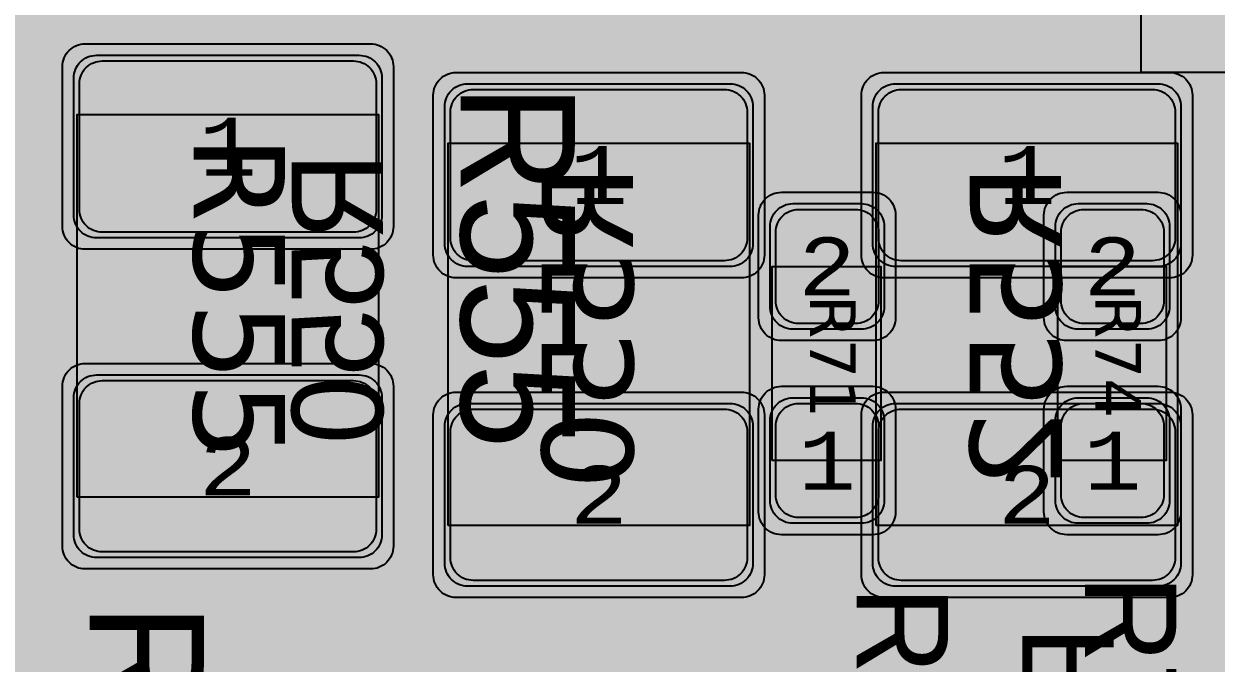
# Model space of a CAD drawing. Extents: x -28 to 199, y -61 to 255.
# Drawn here: x 51.96 to 62.41, y 212.38 to 217.97 of the extents above; entities that cross this region are included whole.
import ezdxf
from ezdxf.enums import TextEntityAlignment as Align

# ---------------------------------------------------------------- set-up
doc = ezdxf.new("R2010")
doc.units = 0
doc.header["$MEASUREMENT"] = 0
for name, color, linetype in [('ASSEMBLY_OUTLINES_BTM', 191, 'CONTINUOUS'), ('ASSEMBLY_OUTLINES_TOP', 102, 'CONTINUOUS'), ('ASSEMBLY_PART_NUMBERS_BTM', 191, 'CONTINUOUS'), ('ASSEMBLY_PART_NUMBERS_TOP', 102, 'CONTINUOUS'), ('ASSEMBLY_REF_DES_BTM', 191, 'CONTINUOUS'), ('ASSEMBLY_REF_DES_TOP', 102, 'CONTINUOUS'), ('GENERATED_SILKSCREEN_BTM', 255, 'CONTINUOUS'), ('GENERATED_SILKSCREEN_TOP', 140, 'CONTINUOUS'), ('PART_PADS_SMD_BTM', 10, 'CONTINUOUS'), ('PART_PADS_SMD_TOP', 150, 'CONTINUOUS'), ('PIN_NUMBERS_BTM', 8, 'CONTINUOUS'), ('PIN_NUMBERS_TOP', 8, 'CONTINUOUS'), ('PLACEMENT_OUTLINES_BTM', 222, 'CONTINUOUS'), ('PLACEMENT_OUTLINES_TOP', 130, 'CONTINUOUS'), ('PLANE_SHAPES_LAYER_2', 230, 'CONTINUOUS'), ('PLANE_SHAPES_LAYER_3', 81, 'CONTINUOUS'), ('SILKSCREEN_OUTLINES_BTM', 211, 'CONTINUOUS'), ('SILKSCREEN_OUTLINES_TOP', 150, 'CONTINUOUS'), ('SILKSCREEN_REF_DES_BTM', 211, 'CONTINUOUS'), ('SILKSCREEN_REF_DES_TOP', 150, 'CONTINUOUS'), ('SOLDERMASK_PADS_BTM', 12, 'CONTINUOUS'), ('SOLDERMASK_PADS_TOP', 180, 'CONTINUOUS'), ('SOLDERPASTE_PADS_BTM', 12, 'CONTINUOUS'), ('SOLDERPASTE_PADS_TOP', 180, 'CONTINUOUS'), ('TRACES_LAYER_2', 230, 'CONTINUOUS'), ('TRACES_LAYER_3', 81, 'CONTINUOUS'), ('TRACES_LAYER_BOTTOM', 10, 'CONTINUOUS'), ('TRACES_LAYER_TOP', 150, 'CONTINUOUS')]:
    doc.layers.add(name, color=color, linetype=linetype)
doc.styles.add('COURIER_NEW', font='COUR.TTF')
doc.styles.add('VERDANA', font='verdana.TTF')
doc.styles.add('VERIBEST_GERBER_0', font='txt')

msp = doc.modelspace()

# ---------------------------------------------------------------- hatches: boundary and pattern name
at = {"layer": 'PLANE_SHAPES_LAYER_2'}
h = msp.add_hatch(color=256, dxfattribs=at)
h.paths.add_polyline_path([(169.5, 129.25), (149.5, 129.25), (142.25, 122), (142.25, 90.5), (147.5, 90.5), (147.5, 80), (154, 80), (154, 69.25), (131.75, 69.25), (131.75, 73.25), (121.25, 73.25), (121.25, 81), (110.5, 81), (110.5, 125.75), (106.5, 125.75), (106.5, 128.75), (93.5, 128.75), (93.5, 120.25), (91.75, 120.25), (91.75, 121.5), (80, 121.5), (80, 118.25), (73.25, 118.25), (73.25, 124.5), (67.5, 124.5), (67.5, 128), (57.75, 128), (57.75, 120.25), (55.25, 120.25), (55.25, 121.5), (47.5, 121.5), (47.5, 119), (35, 119), (35, 134.75), (32.75, 134.75), (32.75, 159.75), (29.25, 159.75), (29.25, 175.25), (22.5, 175.25), (22.5, 195.25), (17.25, 195.25), (17.25, 198), (22.5, 198), (22.5, 216.5), (40.25, 216.5), (40.25, 235.5), (54.5, 235.5), (54.5, 254), (87.25, 254), (87.25, 236.25), (86.25, 236.25), (86.25, 228.75), (81, 228.75), (81, 218.75), (95.25, 218.75), (95.25, 194.5), (87, 194.5), (87, 172), (131.1, 172), (131.1, 208.75), (115.5, 208.75), (115.5, 213.75), (106.75, 213.75), (106.75, 218.75), (110.25, 222.25), (110.25, 226.25), (142.5, 226.25), (142.5, 221.5), (160.5, 221.5), (160.5, 240.75), (169.5, 240.75)])
h.paths.add_polyline_path([(35.5, 149.5), (41.75, 149.5), (41.75, 152), (39.25, 152), (39.25, 154), (37.75, 154), (37.75, 152), (35.5, 152)], flags=16)
h.paths.add_polyline_path([(37.5, 125.75), (37.5, 128.75), (42.75, 128.75), (42.75, 125.75)], flags=16)
h.paths.add_polyline_path([(52, 127.75), (52, 130.75), (54.25, 130.75), (54.25, 127.75)], flags=16)
h.paths.add_polyline_path([(50.75, 219.5), (50.75, 226.5), (71.75, 226.5), (71.75, 219.5)], flags=16)
h.paths.add_polyline_path([(66.5, 150.75), (66.5, 177.5), (72.25, 177.5), (72.25, 150.75)], flags=16)
h.paths.add_polyline_path([(47.25, 185.25), (73, 185.25), (73, 188.25), (70.25, 188.25), (70.25, 191), (47.25, 191)], flags=16)
h.paths.add_polyline_path([(84.5, 208), (84.5, 212.75), (85, 212.75), (85, 208)], flags=16)
h.paths.add_polyline_path([(61.5, 137.25), (87.75, 137.25), (87.75, 140.5), (84.75, 140.5), (84.75, 143), (61.5, 143)], flags=16)
h.paths.add_polyline_path([(88.75, 127), (88.75, 130), (91, 130), (91, 127)], flags=16)
h.paths.add_polyline_path([(85.5, 130.25), (85.5, 132.5), (91, 132.5), (91, 130.25)], flags=16)
h.paths.add_polyline_path([(108.75, 142.25), (135.75, 142.25), (135.75, 145.75), (132.25, 145.75), (132.25, 149), (108.75, 149)], flags=16)
h.paths.add_polyline_path([(114.25, 126.75), (140.75, 126.75), (140.75, 129.75), (137.25, 129.75), (137.25, 133), (114.25, 133)], flags=16)
h.paths.add_polyline_path([(155.25, 180.25), (166.25, 180.25), (166.25, 186.25), (152.25, 186.25), (152.25, 183), (155.25, 183)], flags=16)
at = {"layer": 'PLANE_SHAPES_LAYER_3'}
h = msp.add_hatch(color=256, dxfattribs=at)
h.paths.add_polyline_path([(169.5, 129.25), (149.5, 129.25), (142.25, 122), (142.25, 90.5), (147.5, 90.5), (147.5, 80), (154, 80), (154, 69.25), (131.75, 69.25), (131.75, 73.25), (121.25, 73.25), (121.25, 81), (110.5, 81), (110.5, 125.75), (106.5, 125.75), (106.5, 128.75), (93.5, 128.75), (93.5, 120.25), (91.75, 120.25), (91.75, 121.5), (80, 121.5), (80, 118.25), (73.25, 118.25), (73.25, 124.5), (67.5, 124.5), (67.5, 127.75), (58.25, 127.75), (58.25, 130.25), (88.75, 130.25), (88.75, 127), (91, 127), (91, 132.5), (55, 132.5), (55, 131.25), (52, 131.25), (52, 127.75), (55, 127.75), (55, 127.25), (57.75, 127.25), (57.75, 120.25), (55.25, 120.25), (55.25, 121.5), (47.5, 121.5), (47.5, 119), (35, 119), (35, 134.75), (32.75, 134.75), (32.75, 159.75), (29.25, 159.75), (29.25, 175.25), (22.5, 175.25), (22.5, 195.25), (17.25, 195.25), (17.25, 198), (22.5, 198), (22.5, 216.5), (40.25, 216.5), (40.25, 235.5), (54.5, 235.5), (54.5, 254), (87.25, 254), (87.25, 236.25), (86.25, 236.25), (86.25, 228.75), (81, 228.75), (81, 218.75), (95.25, 218.75), (95.25, 194.5), (87, 194.5), (87, 172), (131.1, 172), (131.1, 208.75), (115.5, 208.75), (115.5, 213.75), (106.75, 213.75), (106.75, 218.75), (110.25, 222.25), (110.25, 226.25), (142.5, 226.25), (142.5, 221.5), (160.5, 221.5), (160.5, 240.75), (169.5, 240.75)])
h.paths.add_polyline_path([(35.5, 149.5), (41.75, 149.5), (41.75, 152), (39.25, 152), (39.25, 154), (37.75, 154), (37.75, 152), (35.5, 152)], flags=16)
h.paths.add_polyline_path([(37.5, 125.75), (37.5, 128.75), (42.75, 128.75), (42.75, 125.75)], flags=16)
h.paths.add_polyline_path([(50.75, 219.5), (50.75, 226.5), (71.75, 226.5), (71.75, 219.5)], flags=16)
h.paths.add_polyline_path([(66.5, 150.75), (66.5, 177.5), (72.25, 177.5), (72.25, 150.75)], flags=16)
h.paths.add_polyline_path([(47.25, 185.25), (73, 185.25), (73, 188.25), (70.25, 188.25), (70.25, 191), (47.25, 191)], flags=16)
h.paths.add_polyline_path([(84.5, 208), (84.5, 212.75), (85, 212.75), (85, 208)], flags=16)
h.paths.add_polyline_path([(61.5, 137.25), (87.75, 137.25), (87.75, 140.5), (84.75, 140.5), (84.75, 143), (61.5, 143)], flags=16)
h.paths.add_polyline_path([(108.75, 142.25), (135.75, 142.25), (135.75, 145.75), (132.25, 145.75), (132.25, 149), (108.75, 149)], flags=16)
h.paths.add_polyline_path([(114.25, 126.75), (140.75, 126.75), (140.75, 129.75), (137.25, 129.75), (137.25, 133), (114.25, 133)], flags=16)
h.paths.add_polyline_path([(155.25, 180.25), (166.25, 180.25), (166.25, 186.25), (152.25, 186.25), (152.25, 183), (155.25, 183)], flags=16)

# ---------------------------------------------------------------- linework, layer by layer
at = {"layer": 'ASSEMBLY_OUTLINES_BTM'}
for points in [[(55.68, 213.58), (55.68, 216.93), (58.32, 216.93), (58.32, 213.58)], [(59.43, 213.58), (59.43, 216.93), (62.07, 216.93), (62.07, 213.58)]]:
    msp.add_lwpolyline(points, close=True, dxfattribs=at)
at = {"layer": 'ASSEMBLY_OUTLINES_TOP', "const_width": 0.2}
msp.add_lwpolyline([(61.75, 217.6), (61.75, 219.05), (63.75, 219.05), (63.75, 217.6)], close=True, dxfattribs=at)
at = {"layer": 'ASSEMBLY_OUTLINES_TOP'}
for points in [[(52.43, 213.83), (52.43, 217.18), (55.07, 217.18), (55.07, 213.83)], [(58.52, 214.15), (58.52, 215.85), (59.47, 215.85), (59.47, 214.15)], [(61.02, 214.15), (61.02, 215.85), (61.97, 215.85), (61.97, 214.15)]]:
    msp.add_lwpolyline(points, close=True, dxfattribs=at)
at = {"layer": 'GENERATED_SILKSCREEN_BTM', "const_width": 0.15}
for points in [[(54.6108, 216.1756), (54.6092, 216.1732), (54.6052, 216.1724), (54.6012, 216.17), (54.5972, 216.17), (54.4324, 216.17), (54.4284, 216.17), (54.426, 216.1724), (54.4236, 216.1724), (54.4228, 216.1732), (54.422, 216.174), (54.4196, 216.1756), (54.31, 216.3116), (54.3084, 216.3156), (54.3076, 216.318), (54.3068, 216.322), (54.3068, 216.7252), (54.3084, 216.7324), (54.3124, 216.7364), (54.3172, 216.7412), (54.3228, 216.7428), (55.0908, 216.7428), (55.0972, 216.7412), (55.1012, 216.7372), (55.1036, 216.7324), (55.1044, 216.7268), (55.1036, 216.7204), (55.1012, 216.7148), (55.0972, 216.7108), (55.0908, 216.7092), (54.7228, 216.7092), (54.7228, 216.3332), (55.0956, 216.202), (55.1012, 216.1988), (55.1044, 216.1932), (55.1052, 216.1868), (55.1036, 216.182), (55.1012, 216.1772), (55.0964, 216.1732), (55.0916, 216.1708), (55.0852, 216.1724), (54.7124, 216.3036), (54.6108, 216.1756)], [(54.3396, 216.7092), (54.3396, 216.326), (54.4404, 216.202), (54.5892, 216.202), (54.6908, 216.326), (54.6908, 216.7092), (54.3396, 216.7092)], [(54.582, 215.8356), (54.5828, 215.8388), (54.5836, 215.8412), (54.5852, 215.8444), (54.6732, 215.9532), (54.3396, 215.9532), (54.3396, 215.4308), (54.338, 215.4252), (54.3348, 215.4204), (54.3292, 215.418), (54.3236, 215.4172), (54.3172, 215.418), (54.3116, 215.4204), (54.3084, 215.4252), (54.3068, 215.4308), (54.3068, 215.9708), (54.3084, 215.9764), (54.3124, 215.9804), (54.3172, 215.9852), (54.3228, 215.9868), (54.7076, 215.9868), (54.7132, 215.986), (54.7172, 215.9836), (54.7196, 215.9804), (54.7212, 215.9748), (54.7228, 215.9708), (54.7236, 215.9676), (54.7228, 215.9636), (54.7204, 215.9604), (54.614, 215.83), (54.614, 215.5716), (54.7156, 215.4468), (54.9732, 215.4468), (55.0732, 215.5716), (55.0732, 215.83), (54.9676, 215.9604), (54.9652, 215.966), (54.9652, 215.9708), (54.9684, 215.9756), (54.9724, 215.9804), (54.978, 215.9836), (54.9836, 215.9844), (54.9868, 215.9844), (54.9892, 215.9836), (54.9932, 215.9796), (55.1036, 215.8444), (55.1052, 215.842), (55.1052, 215.8388), (55.1068, 215.8356), (55.1068, 215.566), (55.1068, 215.5636), (55.106, 215.5628), (55.106, 215.562), (55.1052, 215.5604), (55.1052, 215.5588), (55.1036, 215.5556), (54.9932, 215.4204), (54.9908, 215.418), (54.9892, 215.4172), (54.9844, 215.4156), (54.9812, 215.4148), (54.7076, 215.4148), (54.7044, 215.4156), (54.6996, 215.4172), (54.698, 215.4172), (54.6972, 215.418), (54.6956, 215.4196), (54.694, 215.4204), (54.5852, 215.5556), (54.5836, 215.5596), (54.5828, 215.562), (54.582, 215.566), (54.582, 215.8356)], [(54.582, 215.0796), (54.5828, 215.0828), (54.5836, 215.0852), (54.5852, 215.0884), (54.6732, 215.1972), (54.3396, 215.1972), (54.3396, 214.6748), (54.338, 214.6692), (54.3348, 214.6644), (54.3292, 214.662), (54.3236, 214.6612), (54.3172, 214.662), (54.3116, 214.6644), (54.3084, 214.6692), (54.3068, 214.6748), (54.3068, 215.2148), (54.3084, 215.2204), (54.3124, 215.2244), (54.3172, 215.2292), (54.3228, 215.2308), (54.7076, 215.2308), (54.7132, 215.23), (54.7172, 215.2276), (54.7196, 215.2244), (54.7212, 215.2188), (54.7228, 215.2148), (54.7236, 215.2116), (54.7228, 215.2076), (54.7204, 215.2044), (54.614, 215.074), (54.614, 214.8156), (54.7156, 214.6908), (54.9732, 214.6908), (55.0732, 214.8156), (55.0732, 215.074), (54.9676, 215.2044), (54.9652, 215.21), (54.9652, 215.2148), (54.9684, 215.2196), (54.9724, 215.2244), (54.978, 215.2276), (54.9836, 215.2284), (54.9868, 215.2284), (54.9892, 215.2276), (54.9932, 215.2236), (55.1036, 215.0884), (55.1052, 215.086), (55.1052, 215.0828), (55.1068, 215.0796), (55.1068, 214.81), (55.1068, 214.8076), (55.106, 214.8068), (55.106, 214.806), (55.1052, 214.8044), (55.1052, 214.8028), (55.1036, 214.7996), (54.9932, 214.6644), (54.9908, 214.662), (54.9892, 214.6612), (54.9844, 214.6596), (54.9812, 214.6588), (54.7076, 214.6588), (54.7044, 214.6596), (54.6996, 214.6612), (54.698, 214.6612), (54.6972, 214.662), (54.6956, 214.6636), (54.694, 214.6644), (54.5852, 214.7996), (54.5836, 214.8036), (54.5828, 214.806), (54.582, 214.81), (54.582, 215.0796)], [(54.4196, 214.4668), (54.31, 214.3324), (54.3092, 214.3292), (54.3084, 214.3268), (54.3076, 214.326), (54.3068, 214.3228), (54.3068, 214.0532), (54.3076, 214.05), (54.3076, 214.0492), (54.3084, 214.0484), (54.3092, 214.046), (54.31, 214.0428), (54.4196, 213.9084), (54.4236, 213.906), (54.4268, 213.9052), (54.4292, 213.9036), (54.4324, 213.9028), (54.9812, 213.9028), (54.9836, 213.9036), (54.9892, 213.9052), (54.9908, 213.906), (54.994, 213.9084), (55.1036, 214.0428), (55.1044, 214.046), (55.1052, 214.0476), (55.106, 214.0492), (55.1068, 214.0508), (55.1068, 214.0532), (55.1068, 214.3228), (55.106, 214.326), (55.1052, 214.3292), (55.1036, 214.3324), (54.994, 214.4668), (54.9924, 214.4684), (54.9916, 214.47), (54.9892, 214.4716), (54.9836, 214.4732), (54.9812, 214.474), (54.4324, 214.474), (54.4292, 214.4732), (54.4268, 214.4716), (54.4236, 214.47), (54.4196, 214.4668)], [(54.4404, 214.4412), (54.9732, 214.4412), (55.0132, 214.394), (54.382, 214.0068), (54.3396, 214.0596), (54.3396, 214.318), (54.4404, 214.4412)], [(55.034, 214.3684), (55.074, 214.318), (55.074, 214.0596), (54.9732, 213.9348), (54.4404, 213.9348), (54.4028, 213.982), (55.034, 214.3684)], [(60.7068, 212.0368), (60.7068, 212.5768), (60.7084, 212.5824), (60.7124, 212.5864), (60.7172, 212.5912), (60.7228, 212.5928), (61.4908, 212.5928), (61.4964, 212.5912), (61.5012, 212.5872), (61.5036, 212.5824), (61.5044, 212.5768), (61.5036, 212.5704), (61.5012, 212.5648), (61.4964, 212.5608), (61.4908, 212.5592), (61.0868, 212.5592), (61.0868, 212.1968)], [(61.054, 212.1968), (61.054, 212.5592), (60.7396, 212.5592), (60.7396, 212.0368)]]:
    msp.add_lwpolyline(points, dxfattribs=at)
for points in [[(55.680005, 214.666164, 1.1642e-05), (55.679995, 214.666156), (55.679995, 215.833844, 1.1642e-05), (55.680005, 215.833836), (55.680005, 214.666164)], [(58.320005, 214.666156, 1.1642e-05), (58.319995, 214.666164), (58.319995, 215.833836, 1.1642e-05), (58.320005, 215.833844), (58.320005, 214.666156)], [(59.430005, 214.666164, 1.1642e-05), (59.429995, 214.666156), (59.429995, 215.833844, 1.1642e-05), (59.430005, 215.833836), (59.430005, 214.666164)], [(62.070005, 214.666156, 1.1642e-05), (62.069995, 214.666164), (62.069995, 215.833836, 1.1642e-05), (62.070005, 215.833844), (62.070005, 214.666156)]]:
    msp.add_lwpolyline(points, format="xyb", dxfattribs=at)
at = {"layer": 'GENERATED_SILKSCREEN_TOP', "const_width": 0.15}
msp.add_lwpolyline([(61.75, 217.55), (61.75, 219.05), (63.75, 219.05), (63.75, 217.55)], close=True, dxfattribs=at)
for points in [[(56.414, 216.607), (56.416, 216.604), (56.421, 216.603), (56.426, 216.6), (56.431, 216.6), (56.637, 216.6), (56.642, 216.6), (56.645, 216.603), (56.648, 216.603), (56.649, 216.604), (56.65, 216.605), (56.653, 216.607), (56.79, 216.777), (56.792, 216.782), (56.793, 216.785), (56.794, 216.79), (56.794, 217.294), (56.792, 217.303), (56.787, 217.308), (56.782, 217.314), (56.774, 217.316), (55.814, 217.316), (55.806, 217.314), (55.801, 217.309), (55.798, 217.303), (55.797, 217.296), (55.798, 217.288), (55.801, 217.281), (55.806, 217.276), (55.814, 217.274), (56.274, 217.274), (56.274, 216.804), (55.808, 216.64), (55.801, 216.636), (55.797, 216.629), (55.796, 216.621), (55.798, 216.615), (55.802, 216.609), (55.807, 216.604), (55.813, 216.601), (55.821, 216.603), (56.287, 216.767), (56.414, 216.607)], [(56.753, 217.274), (56.753, 216.795), (56.627, 216.64), (56.441, 216.64), (56.314, 216.795), (56.314, 217.274), (56.753, 217.274)], [(56.45, 216.182), (56.449, 216.186), (56.448, 216.189), (56.446, 216.193), (56.336, 216.329), (56.753, 216.329), (56.753, 215.676), (56.755, 215.669), (56.759, 215.663), (56.766, 215.66), (56.773, 215.659), (56.781, 215.66), (56.788, 215.663), (56.792, 215.669), (56.794, 215.676), (56.794, 216.351), (56.792, 216.358), (56.787, 216.363), (56.782, 216.369), (56.774, 216.371), (56.293, 216.371), (56.286, 216.37), (56.281, 216.367), (56.278, 216.363), (56.276, 216.356), (56.274, 216.351), (56.273, 216.347), (56.274, 216.342), (56.277, 216.338), (56.41, 216.175), (56.41, 215.852), (56.283, 215.696), (55.961, 215.696), (55.836, 215.852), (55.836, 216.175), (55.968, 216.338), (55.971, 216.345), (55.971, 216.351), (55.967, 216.357), (55.962, 216.363), (55.955, 216.367), (55.948, 216.368), (55.944, 216.368), (55.941, 216.367), (55.936, 216.362), (55.798, 216.193), (55.796, 216.19), (55.796, 216.186), (55.794, 216.182), (55.794, 215.845), (55.794, 215.842), (55.795, 215.841), (55.795, 215.84), (55.796, 215.838), (55.796, 215.836), (55.798, 215.832), (55.936, 215.663), (55.939, 215.66), (55.941, 215.659), (55.947, 215.657), (55.951, 215.656), (56.293, 215.656), (56.298, 215.657), (56.303, 215.659), (56.305, 215.659), (56.306, 215.66), (56.308, 215.662), (56.31, 215.663), (56.446, 215.832), (56.448, 215.837), (56.449, 215.84), (56.45, 215.845), (56.45, 216.182)], [(56.45, 215.237), (56.449, 215.241), (56.448, 215.244), (56.446, 215.248), (56.336, 215.384), (56.753, 215.384), (56.753, 214.731), (56.755, 214.724), (56.759, 214.718), (56.766, 214.715), (56.773, 214.714), (56.781, 214.715), (56.788, 214.718), (56.792, 214.724), (56.794, 214.731), (56.794, 215.406), (56.792, 215.413), (56.787, 215.418), (56.782, 215.424), (56.774, 215.426), (56.293, 215.426), (56.286, 215.425), (56.281, 215.422), (56.278, 215.418), (56.276, 215.411), (56.274, 215.406), (56.273, 215.402), (56.274, 215.397), (56.277, 215.393), (56.41, 215.23), (56.41, 214.907), (56.283, 214.751), (55.961, 214.751), (55.836, 214.907), (55.836, 215.23), (55.968, 215.393), (55.971, 215.4), (55.971, 215.406), (55.967, 215.412), (55.962, 215.418), (55.955, 215.422), (55.948, 215.423), (55.944, 215.423), (55.941, 215.422), (55.936, 215.417), (55.798, 215.248), (55.796, 215.245), (55.796, 215.241), (55.794, 215.237), (55.794, 214.9), (55.794, 214.897), (55.795, 214.896), (55.795, 214.895), (55.796, 214.893), (55.796, 214.891), (55.798, 214.887), (55.936, 214.718), (55.939, 214.715), (55.941, 214.714), (55.947, 214.712), (55.951, 214.711), (56.293, 214.711), (56.298, 214.712), (56.303, 214.714), (56.305, 214.714), (56.306, 214.715), (56.308, 214.717), (56.31, 214.718), (56.446, 214.887), (56.448, 214.892), (56.449, 214.895), (56.45, 214.9), (56.45, 215.237)], [(56.45, 214.292), (56.449, 214.296), (56.448, 214.299), (56.446, 214.303), (56.336, 214.439), (56.753, 214.439), (56.753, 213.786), (56.755, 213.779), (56.759, 213.773), (56.766, 213.77), (56.773, 213.769), (56.781, 213.77), (56.788, 213.773), (56.792, 213.779), (56.794, 213.786), (56.794, 214.461), (56.792, 214.468), (56.787, 214.473), (56.782, 214.479), (56.774, 214.481), (56.293, 214.481), (56.286, 214.48), (56.281, 214.477), (56.278, 214.473), (56.276, 214.466), (56.274, 214.461), (56.273, 214.457), (56.274, 214.452), (56.277, 214.448), (56.41, 214.285), (56.41, 213.962), (56.283, 213.806), (55.961, 213.806), (55.836, 213.962), (55.836, 214.285), (55.968, 214.448), (55.971, 214.455), (55.971, 214.461), (55.967, 214.467), (55.962, 214.473), (55.955, 214.477), (55.948, 214.478), (55.944, 214.478), (55.941, 214.477), (55.936, 214.472), (55.798, 214.303), (55.796, 214.3), (55.796, 214.296), (55.794, 214.292), (55.794, 213.955), (55.794, 213.952), (55.795, 213.951), (55.795, 213.95), (55.796, 213.948), (55.796, 213.946), (55.798, 213.942), (55.936, 213.773), (55.939, 213.77), (55.941, 213.769), (55.947, 213.767), (55.951, 213.766), (56.293, 213.766), (56.298, 213.767), (56.303, 213.769), (56.305, 213.769), (56.306, 213.77), (56.308, 213.772), (56.31, 213.773), (56.446, 213.942), (56.448, 213.947), (56.449, 213.95), (56.45, 213.955), (56.45, 214.292)], [(61.7592, 212.4752), (61.7608, 212.4728), (61.7648, 212.472), (61.7688, 212.4696), (61.7728, 212.4696), (61.9376, 212.4696), (61.9416, 212.4696), (61.944, 212.472), (61.9464, 212.472), (61.9472, 212.4728), (61.948, 212.4736), (61.9504, 212.4752), (62.06, 212.6112), (62.0616, 212.6152), (62.0624, 212.6176), (62.0632, 212.6216), (62.0632, 213.0248), (62.0616, 213.032), (62.0576, 213.036), (62.0536, 213.0408), (62.0472, 213.0424), (61.2792, 213.0424), (61.2728, 213.0408), (61.2688, 213.0368), (61.2664, 213.032), (61.2656, 213.0264), (61.2664, 213.02), (61.2688, 213.0144), (61.2728, 213.0104), (61.2792, 213.0088), (61.6472, 213.0088), (61.6472, 212.6328), (61.2744, 212.5016), (61.2688, 212.4984), (61.2656, 212.4928), (61.2648, 212.4864), (61.2664, 212.4816), (61.2696, 212.4768), (61.2736, 212.4728), (61.2784, 212.4704), (61.2848, 212.472), (61.6576, 212.6032), (61.7592, 212.4752)], [(59.7592, 212.3756), (59.7608, 212.3732), (59.7648, 212.3724), (59.7688, 212.37), (59.7728, 212.37), (59.9376, 212.37), (59.9416, 212.37), (59.944, 212.3724), (59.9464, 212.3724), (59.9472, 212.3732), (59.948, 212.374), (59.9504, 212.3756), (60.06, 212.5116), (60.0616, 212.5156), (60.0624, 212.518), (60.0632, 212.522), (60.0632, 212.9252), (60.0616, 212.9324), (60.0576, 212.9364), (60.0536, 212.9412), (60.0472, 212.9428), (59.2792, 212.9428), (59.2728, 212.9412), (59.2688, 212.9372), (59.2664, 212.9324), (59.2656, 212.9268), (59.2664, 212.9204), (59.2688, 212.9148), (59.2728, 212.9108), (59.2792, 212.9092), (59.6472, 212.9092), (59.6472, 212.5332), (59.2744, 212.402), (59.2688, 212.3988), (59.2656, 212.3932), (59.2648, 212.3868), (59.2664, 212.382), (59.2696, 212.3772), (59.2736, 212.3732), (59.2784, 212.3708), (59.2848, 212.3724), (59.6576, 212.5036), (59.7592, 212.3756)], [(62.0304, 213.0088), (62.0304, 212.6256), (61.9296, 212.5016), (61.7808, 212.5016), (61.6792, 212.6256), (61.6792, 213.0088), (62.0304, 213.0088)], [(60.0304, 212.9092), (60.0304, 212.526), (59.9296, 212.402), (59.7808, 212.402), (59.6792, 212.526), (59.6792, 212.9092), (60.0304, 212.9092)], [(53.544, 212.24), (53.544, 212.744), (53.542, 212.753), (53.537, 212.758), (53.532, 212.764), (53.524, 212.766), (52.564, 212.766), (52.556, 212.764), (52.551, 212.759), (52.548, 212.753), (52.547, 212.746), (52.548, 212.738), (52.551, 212.731), (52.556, 212.726), (52.564, 212.724), (53.024, 212.724), (53.024, 212.254)], [(53.503, 212.724), (53.503, 212.245), (53.377, 212.09), (53.191, 212.09), (53.064, 212.245), (53.064, 212.724), (53.503, 212.724)]]:
    msp.add_lwpolyline(points, dxfattribs=at)
for points in [[(52.430005, 214.916164, 1.1642e-05), (52.429995, 214.916156), (52.429995, 216.083844, 1.1642e-05), (52.430005, 216.083836), (52.430005, 214.916164)], [(55.070005, 214.916156, 1.1642e-05), (55.069995, 214.916164), (55.069995, 216.083836, 1.1642e-05), (55.070005, 216.083844), (55.070005, 214.916156)], [(58.520005, 214.707911, 1.22306e-05), (58.519995, 214.707902), (58.519995, 215.292098, 1.22306e-05), (58.520005, 215.292089), (58.520005, 214.707911)], [(59.470005, 214.716156, 1.1642e-05), (59.469995, 214.716164), (59.469995, 215.283836, 1.1642e-05), (59.470005, 215.283844), (59.470005, 214.716156)], [(61.020005, 214.707911, 1.22306e-05), (61.019995, 214.707902), (61.019995, 215.292098, 1.22306e-05), (61.020005, 215.292089), (61.020005, 214.707911)], [(61.970005, 214.716156, 1.1642e-05), (61.969995, 214.716164), (61.969995, 215.283836, 1.1642e-05), (61.970005, 215.283844), (61.970005, 214.716156)]]:
    msp.add_lwpolyline(points, format="xyb", dxfattribs=at)
msp.add_lwpolyline([(55.4, 210.75, -1), (58.6, 210.75, -1)], format="xyb", close=True, dxfattribs=at)
at = {"layer": 'PART_PADS_SMD_BTM'}
for points in [[(58.35, 216.05, -0.4142135624), (58.15, 215.85), (55.85, 215.85, -0.4142135624), (55.65, 216.05), (55.65, 217.25, -0.4142135624), (55.85, 217.45), (58.15, 217.45, -0.4142135624), (58.35, 217.25)], [(62.1, 216.05, -0.4142135624), (61.9, 215.85), (59.6, 215.85, -0.4142135624), (59.4, 216.05), (59.4, 217.25, -0.4142135624), (59.6, 217.45), (61.9, 217.45, -0.4142135624), (62.1, 217.25)], [(58.35, 213.25, -0.4142135624), (58.15, 213.05), (55.85, 213.05, -0.4142135624), (55.65, 213.25), (55.65, 214.45, -0.4142135624), (55.85, 214.65), (58.15, 214.65, -0.4142135624), (58.35, 214.45)], [(62.1, 213.25, -0.4142135624), (61.9, 213.05), (59.6, 213.05, -0.4142135624), (59.4, 213.25), (59.4, 214.45, -0.4142135624), (59.6, 214.65), (61.9, 214.65, -0.4142135624), (62.1, 214.45)]]:
    msp.add_lwpolyline(points, format="xyb", close=True, dxfattribs=at)
at = {"layer": 'PART_PADS_SMD_TOP'}
for points in [[(52.4, 217.5, -0.4142135624), (52.6, 217.7), (54.9, 217.7, -0.4142135624), (55.1, 217.5), (55.1, 216.3, -0.4142135624), (54.9, 216.1), (52.6, 216.1, -0.4142135624), (52.4, 216.3)], [(58.7, 215.3, -0.4142135624), (58.5, 215.5), (58.5, 216.2, -0.4142135624), (58.7, 216.4), (59.3, 216.4, -0.4142135624), (59.5, 216.2), (59.5, 215.5, -0.4142135624), (59.3, 215.3)], [(61.2, 215.3, -0.4142135624), (61, 215.5), (61, 216.2, -0.4142135624), (61.2, 216.4), (61.8, 216.4, -0.4142135624), (62, 216.2), (62, 215.5, -0.4142135624), (61.8, 215.3)], [(52.4, 214.7, -0.4142135624), (52.6, 214.9), (54.9, 214.9, -0.4142135624), (55.1, 214.7), (55.1, 213.5, -0.4142135624), (54.9, 213.3), (52.6, 213.3, -0.4142135624), (52.4, 213.5)], [(58.7, 213.6, -0.4142135624), (58.5, 213.8), (58.5, 214.5, -0.4142135624), (58.7, 214.7), (59.3, 214.7, -0.4142135624), (59.5, 214.5), (59.5, 213.8, -0.4142135624), (59.3, 213.6)], [(61.2, 213.6, -0.4142135624), (61, 213.8), (61, 214.5, -0.4142135624), (61.2, 214.7), (61.8, 214.7, -0.4142135624), (62, 214.5), (62, 213.8, -0.4142135624), (61.8, 213.6)]]:
    msp.add_lwpolyline(points, format="xyb", close=True, dxfattribs=at)
at = {"layer": 'PLACEMENT_OUTLINES_BTM'}
for points in [[(55.68, 213.58), (55.68, 216.93), (58.32, 216.93), (58.32, 213.58)], [(59.43, 213.58), (59.43, 216.93), (62.07, 216.93), (62.07, 213.58)]]:
    msp.add_lwpolyline(points, close=True, dxfattribs=at)
at = {"layer": 'PLACEMENT_OUTLINES_TOP'}
for points in [[(52.43, 213.83), (52.43, 217.18), (55.07, 217.18), (55.07, 213.83)], [(58.52, 214.15), (58.52, 215.85), (59.47, 215.85), (59.47, 214.15)], [(61.02, 214.15), (61.02, 215.85), (61.97, 215.85), (61.97, 214.15)]]:
    msp.add_lwpolyline(points, close=True, dxfattribs=at)
at = {"layer": 'SILKSCREEN_OUTLINES_BTM'}
for points in [[(55.68, 213.58), (55.68, 216.93), (58.32, 216.93), (58.32, 213.58)], [(59.43, 213.58), (59.43, 216.93), (62.07, 216.93), (62.07, 213.58)]]:
    msp.add_lwpolyline(points, close=True, dxfattribs=at)
at = {"layer": 'SILKSCREEN_OUTLINES_TOP'}
for points in [[(61.75, 217.55), (61.75, 219.05), (63.75, 219.05), (63.75, 217.55)], [(52.43, 213.83), (52.43, 217.18), (55.07, 217.18), (55.07, 213.83)], [(58.52, 214.15), (58.52, 215.85), (59.47, 215.85), (59.47, 214.15)], [(61.02, 214.15), (61.02, 215.85), (61.97, 215.85), (61.97, 214.15)]]:
    msp.add_lwpolyline(points, close=True, dxfattribs=at)
at = {"layer": 'SOLDERMASK_PADS_BTM'}
for points in [[(58.45, 215.95, -0.4142135624), (58.25, 215.75), (55.75, 215.75, -0.4142135624), (55.55, 215.95), (55.55, 217.35, -0.4142135624), (55.75, 217.55), (58.25, 217.55, -0.4142135624), (58.45, 217.35)], [(62.2, 215.95, -0.4142135624), (62, 215.75), (59.5, 215.75, -0.4142135624), (59.3, 215.95), (59.3, 217.35, -0.4142135624), (59.5, 217.55), (62, 217.55, -0.4142135624), (62.2, 217.35)], [(58.45, 213.15, -0.4142135624), (58.25, 212.95), (55.75, 212.95, -0.4142135624), (55.55, 213.15), (55.55, 214.55, -0.4142135624), (55.75, 214.75), (58.25, 214.75, -0.4142135624), (58.45, 214.55)], [(62.2, 213.15, -0.4142135624), (62, 212.95), (59.5, 212.95, -0.4142135624), (59.3, 213.15), (59.3, 214.55, -0.4142135624), (59.5, 214.75), (62, 214.75, -0.4142135624), (62.2, 214.55)]]:
    msp.add_lwpolyline(points, format="xyb", close=True, dxfattribs=at)
at = {"layer": 'SOLDERMASK_PADS_TOP'}
for points in [[(52.3, 217.6, -0.4142135624), (52.5, 217.8), (55, 217.8, -0.4142135624), (55.2, 217.6), (55.2, 216.2, -0.4142135624), (55, 216), (52.5, 216, -0.4142135624), (52.3, 216.2)], [(58.6, 215.2, -0.4142135624), (58.4, 215.4), (58.4, 216.3, -0.4142135624), (58.6, 216.5), (59.4, 216.5, -0.4142135624), (59.6, 216.3), (59.6, 215.4, -0.4142135624), (59.4, 215.2)], [(61.1, 215.2, -0.4142135624), (60.9, 215.4), (60.9, 216.3, -0.4142135624), (61.1, 216.5), (61.9, 216.5, -0.4142135624), (62.1, 216.3), (62.1, 215.4, -0.4142135624), (61.9, 215.2)], [(52.3, 214.8, -0.4142135624), (52.5, 215), (55, 215, -0.4142135624), (55.2, 214.8), (55.2, 213.4, -0.4142135624), (55, 213.2), (52.5, 213.2, -0.4142135624), (52.3, 213.4)], [(58.6, 213.5, -0.4142135624), (58.4, 213.7), (58.4, 214.6, -0.4142135624), (58.6, 214.8), (59.4, 214.8, -0.4142135624), (59.6, 214.6), (59.6, 213.7, -0.4142135624), (59.4, 213.5)], [(61.1, 213.5, -0.4142135624), (60.9, 213.7), (60.9, 214.6, -0.4142135624), (61.1, 214.8), (61.9, 214.8, -0.4142135624), (62.1, 214.6), (62.1, 213.7, -0.4142135624), (61.9, 213.5)]]:
    msp.add_lwpolyline(points, format="xyb", close=True, dxfattribs=at)
at = {"layer": 'SOLDERPASTE_PADS_BTM'}
for points in [[(58.3, 216.1, -0.4142135624), (58.1, 215.9), (55.9, 215.9, -0.4142135624), (55.7, 216.1), (55.7, 217.2, -0.4142135624), (55.9, 217.4), (58.1, 217.4, -0.4142135624), (58.3, 217.2)], [(62.05, 216.1, -0.4142135624), (61.85, 215.9), (59.65, 215.9, -0.4142135624), (59.45, 216.1), (59.45, 217.2, -0.4142135624), (59.65, 217.4), (61.85, 217.4, -0.4142135624), (62.05, 217.2)], [(58.3, 213.3, -0.4142135624), (58.1, 213.1), (55.9, 213.1, -0.4142135624), (55.7, 213.3), (55.7, 214.4, -0.4142135624), (55.9, 214.6), (58.1, 214.6, -0.4142135624), (58.3, 214.4)], [(62.05, 213.3, -0.4142135624), (61.85, 213.1), (59.65, 213.1, -0.4142135624), (59.45, 213.3), (59.45, 214.4, -0.4142135624), (59.65, 214.6), (61.85, 214.6, -0.4142135624), (62.05, 214.4)]]:
    msp.add_lwpolyline(points, format="xyb", close=True, dxfattribs=at)
at = {"layer": 'SOLDERPASTE_PADS_TOP'}
for points in [[(52.45, 217.45, -0.4142135624), (52.65, 217.65), (54.85, 217.65, -0.4142135624), (55.05, 217.45), (55.05, 216.35, -0.4142135624), (54.85, 216.15), (52.65, 216.15, -0.4142135624), (52.45, 216.35)], [(58.75, 215.35, -0.4142135624), (58.55, 215.55), (58.55, 216.15, -0.4142135624), (58.75, 216.35), (59.25, 216.35, -0.4142135624), (59.45, 216.15), (59.45, 215.55, -0.4142135624), (59.25, 215.35)], [(61.25, 215.35, -0.4142135624), (61.05, 215.55), (61.05, 216.15, -0.4142135624), (61.25, 216.35), (61.75, 216.35, -0.4142135624), (61.95, 216.15), (61.95, 215.55, -0.4142135624), (61.75, 215.35)], [(52.45, 214.65, -0.4142135624), (52.65, 214.85), (54.85, 214.85, -0.4142135624), (55.05, 214.65), (55.05, 213.55, -0.4142135624), (54.85, 213.35), (52.65, 213.35, -0.4142135624), (52.45, 213.55)], [(58.75, 213.65, -0.4142135624), (58.55, 213.85), (58.55, 214.45, -0.4142135624), (58.75, 214.65), (59.25, 214.65, -0.4142135624), (59.45, 214.45), (59.45, 213.85, -0.4142135624), (59.25, 213.65)], [(61.25, 213.65, -0.4142135624), (61.05, 213.85), (61.05, 214.45, -0.4142135624), (61.25, 214.65), (61.75, 214.65, -0.4142135624), (61.95, 214.45), (61.95, 213.85, -0.4142135624), (61.75, 213.65)]]:
    msp.add_lwpolyline(points, format="xyb", close=True, dxfattribs=at)
at = {"layer": 'TRACES_LAYER_2', "const_width": 0.35}
for points in [[(39, 157.75), (39, 164.278948), (39.977084, 165.256032), (39.977084, 195.954471), (60.237, 216.214387), (76.851201, 216.214387), (80.742914, 220.1061), (91.363492, 220.1061), (91.940199, 220.682807), (101.119002, 220.682807), (104.461707, 224.025512), (105.460006, 224.025512), (107.101084, 225.66659), (107.101084, 228.559662), (109.375, 230.833578), (109.375, 237.875), (108.5, 238.75)], [(108.5, 236.75), (108.5, 230.833578), (106.588042, 228.92162), (106.588042, 225.860655), (105.279387, 224.552), (104.281088, 224.552), (100.911895, 221.182807), (91.457807, 221.182807), (90.977327, 220.702327), (80.533007, 220.702327), (76.721293, 216.890613), (60.206119, 216.890613), (39.477084, 196.161578), (39.477084, 165.651779), (37.478919, 163.653614), (37.478919, 157.997487), (37.231432, 157.75), (36.75, 157.75)]]:
    msp.add_lwpolyline(points, dxfattribs=at)
at = {"layer": 'TRACES_LAYER_3', "const_width": 0.5}
msp.add_lwpolyline([(57, 210.75), (57, 213.32507), (56.731295, 213.593775), (56.731295, 226.991705), (56.6, 227.123), (56.6, 227.8)], dxfattribs=at)
at = {"layer": 'TRACES_LAYER_BOTTOM'}
for points, const_width in [([(55.25, 224.25), (56.737422, 222.762578), (56.737422, 217.989578), (57, 217.727), (57, 216.65)], 0.5), ([(58.25, 224.25), (59.082265, 223.417735), (59.105465, 223.417735), (59.634059, 222.889141), (59.634059, 220.965941), (63.95, 216.65), (64.5, 216.65)], 0.5), ([(55.25, 221.25), (55.25, 219.178963), (53.221037, 217.15), (50, 217.15)], 0.5), ([(58.25, 221.25), (58.25, 218.6), (60.2, 216.65), (60.75, 216.65)], 0.5), ([(50, 214.35), (51.75, 214.35), (52.782571, 213.317429), (52.782571, 210.11843), (44.525468, 201.861327), (44.043175, 201.861327)], 0.75), ([(57, 213.85), (57, 210.75)], 0.75), ([(60.75, 213.85), (61.3, 213.85), (62.324265, 212.825735), (62.358649, 212.825735), (66.557986, 208.626398), (66.557986, 202.615113), (67.273099, 201.9)], 0.75)]:
    msp.add_lwpolyline(points, dxfattribs=dict(at, const_width=const_width))
at = {"layer": 'TRACES_LAYER_TOP'}
for points, const_width in [([(105.907864, 223.8), (101.033983, 223.8), (95.657992, 218.424009), (80.131692, 218.424009), (77.964795, 220.590906), (77.964795, 223.795179), (75.807829, 225.952145), (54.699639, 225.952145), (53.722272, 224.974778), (53.722272, 219.967896), (56.333332, 217.356836), (56.333332, 214.453813), (55.979519, 214.1), (53.75, 214.1)], 0.5), ([(61.5, 215.85), (62.137291, 216.487291), (62.137291, 216.537291), (62.729903, 217.129903), (62.729903, 222.770097), (61.25, 224.25)], 0.5), ([(52.25, 221.25), (52.25, 219.6), (53.75, 218.1), (53.75, 216.9)], 0.5), ([(59, 215.85), (59, 219), (61.25, 221.25)], 0.5), ([(66.5, 212.5), (65.75, 212.5), (65.399714, 212.149714), (59.353553, 212.149714), (59, 212.503267), (59, 214.15)], 0.5), ([(50.25, 214.1), (50.8, 214.1), (53.324343, 211.575657), (53.324343, 208.074575), (52.557928, 207.30816), (40.787011, 207.30816), (39.557737, 206.078886), (39.557737, 199.589178), (38.422219, 198.45366), (23.528271, 198.45366), (23.252746, 198.178135), (23.252744, 198.178135), (22.712166, 197.637557), (22.712166, 197.637555), (18.232475, 193.157864), (18.232475, 178.615959), (22.917939, 173.930495)], 0.5), ([(23.217754, 174.6807), (18.926177, 178.972277), (18.926177, 192.83536), (23.70649, 197.615673), (38.904775, 197.615673), (40.314528, 199.025426), (40.314528, 205.530451), (41.422678, 206.638601), (52.807608, 206.638601), (54.050159, 207.881152), (54.050159, 212.599841), (53.75, 212.9), (53.75, 214.1)], 0.5), ([(67.75, 212.5), (67.003372, 213.246628), (62.403372, 213.246628), (61.5, 214.15)], 0.35)]:
    msp.add_lwpolyline(points, dxfattribs=dict(at, const_width=const_width))

# ---------------------------------------------------------------- texts
at = {"layer": 'ASSEMBLY_PART_NUMBERS_BTM', "style": 'VERIBEST_GERBER_0', "text_generation_flag": 2}
for s, p in [('C1206C104K1RACTU', (50.79, 241.25)), ('MCR25JZHJ000', (52.54, 215.75)), ('MCR25JZHJ000', (59.54, 215.25))]:
    msp.add_text(s, height=2.032, rotation=90, dxfattribs=at).set_placement(p, align=Align.TOP_LEFT)
for s, p in [('ERJ-3EKF10R7V', (83.25, 217.79)), ('TP-1_OSC_OSC', (66.5, 215.04)), ('TP-1_OSC_OSC', (67.75, 215.04)), ('TP-1_OSC_OSC', (69, 215.04)), ('TP-1_OSC_OSC', (70.25, 215.04)), ('TP-1_OSC_OSC', (71.5, 215.04))]:
    msp.add_text(s, height=2.032, dxfattribs=at).set_placement(p, align=Align.TOP_LEFT)
at = {"layer": 'ASSEMBLY_PART_NUMBERS_TOP', "style": 'VERIBEST_GERBER_0'}
msp.add_text('PDQ10-Q24-S15-D', height=2.032, dxfattribs=at).set_placement((34.25, 219.46), align=Align.TOP_LEFT)
for p in [(61.54, 215), (64.04, 215)]:
    msp.add_text('ERJ-3GEY0R00V', height=2.032, rotation=270, dxfattribs=at).set_placement(p, align=Align.TOP_LEFT)
at = {"layer": 'ASSEMBLY_REF_DES_BTM', "style": 'VERDANA', "text_generation_flag": 2}
for s, p in [('R550', (56.5, 216.75)), ('R552', (60.25, 216.75))]:
    msp.add_text(s, height=0.8, rotation=90, dxfattribs=at).set_placement(p, align=Align.TOP_LEFT)
at = {"layer": 'ASSEMBLY_REF_DES_TOP', "style": 'VERDANA'}
for s, height, p in [('R555', 0.8, (54.25, 217)), ('R71', 0.4, (59.25, 215.6)), ('R74', 0.4, (61.75, 215.6))]:
    msp.add_text(s, height=height, rotation=270, dxfattribs=at).set_placement(p, align=Align.TOP_LEFT)
at = {"layer": 'PIN_NUMBERS_BTM', "style": 'COURIER_NEW'}
for s, p in [('1', (53.75, 216.9)), ('1', (57, 216.65)), ('1', (60.75, 216.65)), ('2', (59, 215.85)), ('2', (61.5, 215.85)), ('2', (53.75, 214.1)), ('1', (59, 214.15)), ('1', (61.5, 214.15)), ('2', (57, 213.85)), ('2', (60.75, 213.85))]:
    msp.add_text(s, height=0.508, dxfattribs=at).set_placement(p, align=Align.MIDDLE_CENTER)
at = {"layer": 'PIN_NUMBERS_TOP', "style": 'COURIER_NEW'}
for s, p in [('1', (53.75, 216.9)), ('1', (57, 216.65)), ('1', (60.75, 216.65)), ('2', (59, 215.85)), ('2', (61.5, 215.85)), ('2', (53.75, 214.1)), ('1', (59, 214.15)), ('1', (61.5, 214.15)), ('2', (57, 213.85)), ('2', (60.75, 213.85))]:
    msp.add_text(s, height=0.508, dxfattribs=at).set_placement(p, align=Align.MIDDLE_CENTER)
at = {"layer": 'SILKSCREEN_REF_DES_BTM', "style": 'VERIBEST_GERBER_0', "text_generation_flag": 2}
for s, p in [('R550', (54.31, 216.85)), ('FB62', (60.71, 212.7))]:
    msp.add_text(s, height=0.8, rotation=90, dxfattribs=at).set_placement(p, align=Align.TOP_LEFT)
at = {"layer": 'SILKSCREEN_REF_DES_TOP', "style": 'VERIBEST_GERBER_0'}
for s, height, p in [('R555', 1, (56.79, 217.45)), ('R74', 0.8, (62.06, 213.15)), ('R71', 0.8, (60.06, 213.05)), ('R554', 1, (53.54, 212.9))]:
    msp.add_text(s, height=height, rotation=270, dxfattribs=at).set_placement(p, align=Align.TOP_LEFT)

doc.saveas('drawing.dxf')
